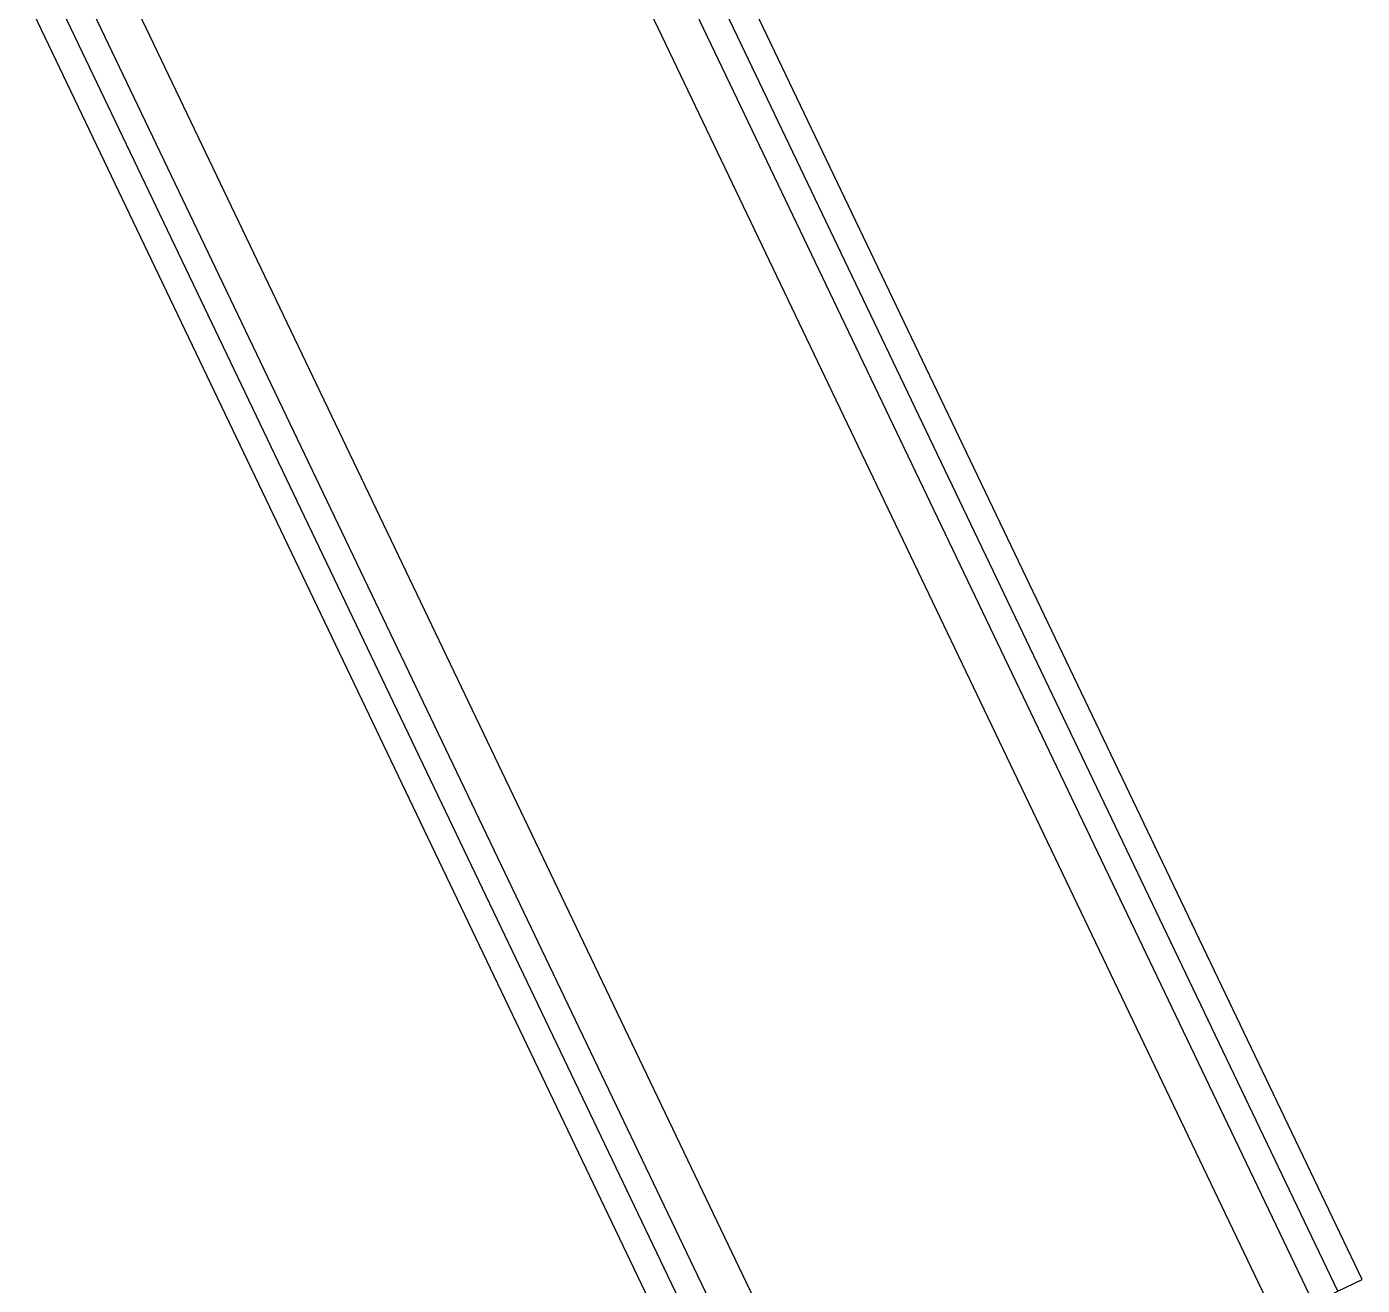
# Model space of a CAD drawing. Header units: millimetres. Extents: x -180 to 1414, y -663 to 972.
# Drawn here: x 578.3 to 676.7, y 241.9 to 334.6 of the extents above; entities that cross this region are included whole.
import ezdxf

# ---------------------------------------------------------------- set-up
doc = ezdxf.new("R2010")
doc.units = ezdxf.units.MM
doc.layers.add('SIDE', color=8, linetype='Continuous')

msp = doc.modelspace()

# ---------------------------------------------------------------- linework, layer by layer
at = {"layer": 'SIDE'}
for p, q in [((676.651, 242.355), (621.651, 357.355)), ((674.847, 241.492), (619.847, 356.492)), ((618.043, 355.629), (673.043, 240.629)), ((670.336, 239.335), (615.336, 354.335)), ((639.664, 224.665), (584.664, 339.665)), ((636.957, 223.371), (581.957, 338.371)), ((635.153, 222.508), (580.153, 337.508)), ((633.349, 221.645), (578.349, 336.645)), ((633.349, 221.645), (676.651, 242.355))]:
    msp.add_line(p, q, dxfattribs=at)

doc.saveas('drawing.dxf')
